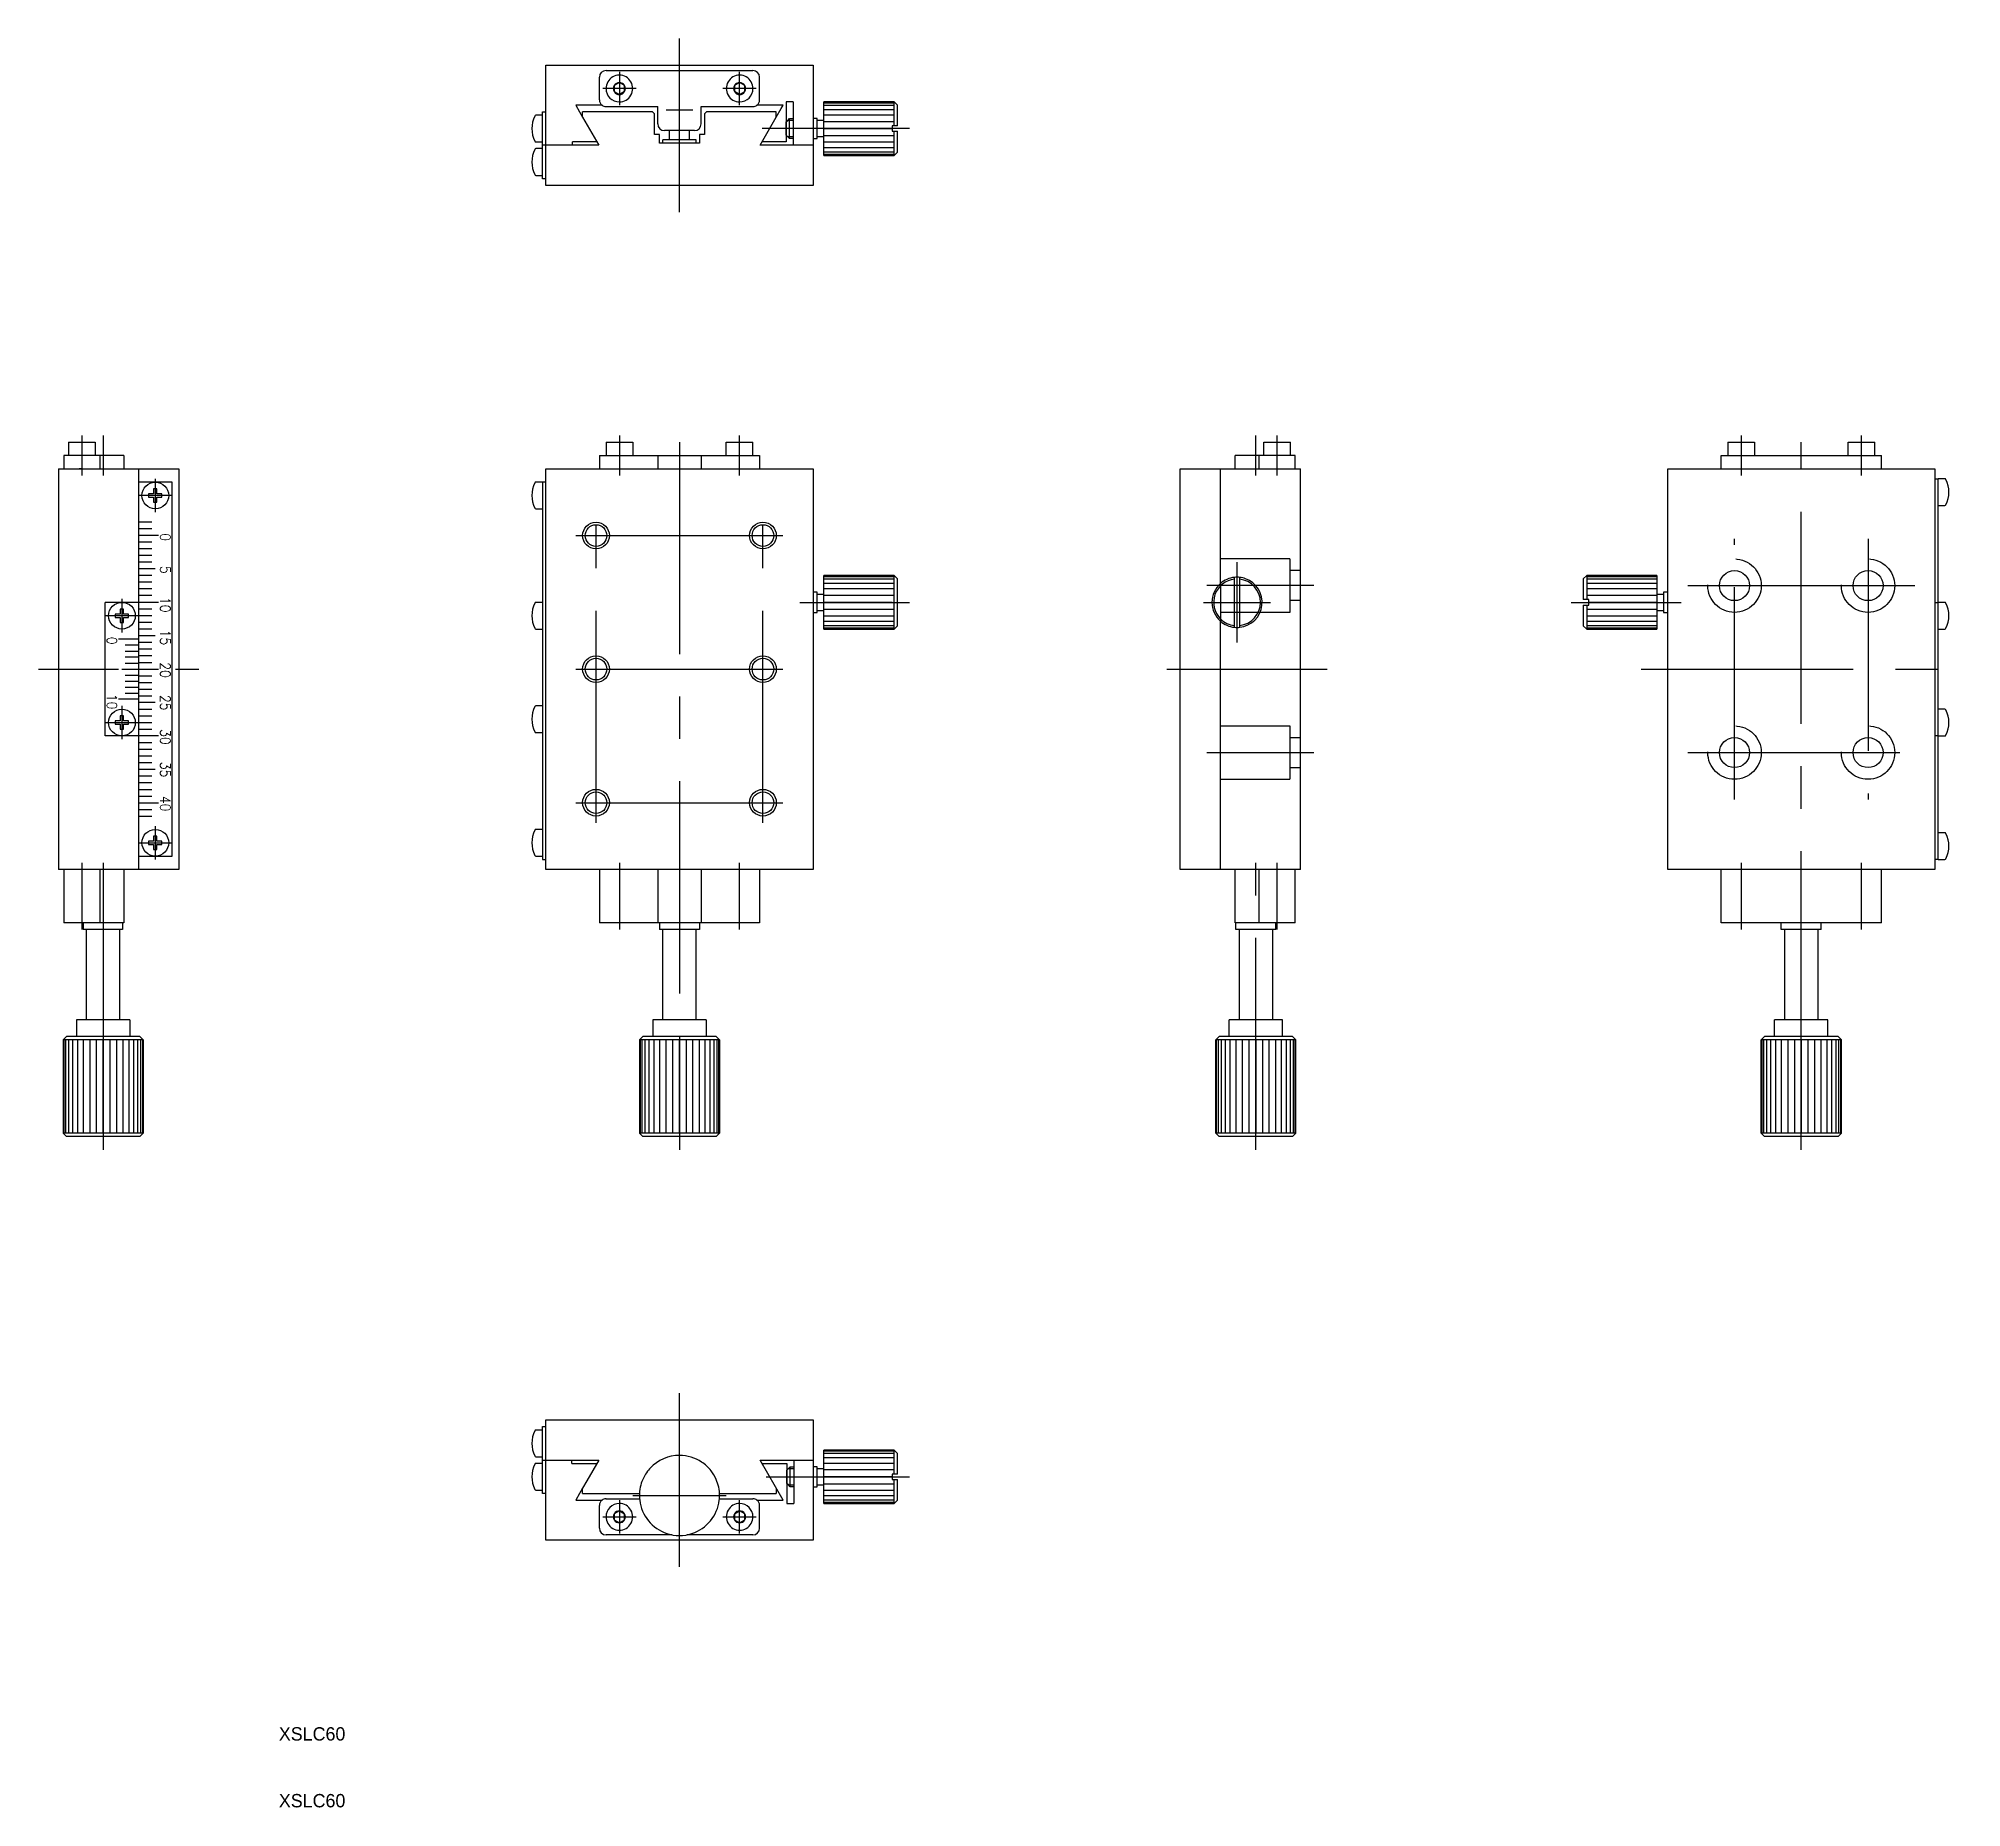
# Model space of a CAD drawing. Extents: x -26 to 262, y 10 to 275.
import ezdxf

# ---------------------------------------------------------------- set-up
doc = ezdxf.new("R2010")
doc.units = 0
doc.linetypes.add('CENTER', pattern=[50.8, 31.75, -6.35, 6.35, -6.35])
doc.linetypes.add('DASHED', pattern=[19.05, 12.7, -6.35])
doc.layers.get('0').update_dxf_attribs({"linetype": 'CONTINUOUS'})
doc.layers.add('CENTER', color=1, linetype='CENTER')
doc.styles.add('CONVERTER_2', font='txt.shx', dxfattribs={"width": 0.9})

# ---------------------------------------------------------------- blocks, each defined once
blk = doc.blocks.new('*U21')
at = {"color": 7, "linetype": 'CONTINUOUS', "style": 'CONVERTER_2', "width": 0.9}
blk.add_text('10', height=1.5, rotation=270, dxfattribs=at).set_placement((-15.75, 176.72))
blk = doc.blocks.new('*U22')
at = {"color": 7, "linetype": 'CONTINUOUS', "style": 'CONVERTER_2', "width": 0.9}
blk.add_text('0', height=1.5, rotation=270, dxfattribs=at).set_placement((-15.75, 185.27))
blk = doc.blocks.new('*U23')
at = {"color": 7, "linetype": 'CONTINUOUS', "style": 'CONVERTER_2', "width": 0.9}
blk.add_text('30', height=1.5, rotation=270, dxfattribs=at).set_placement((-7.75, 171.44))
blk = doc.blocks.new('*U24')
at = {"color": 7, "linetype": 'CONTINUOUS', "style": 'CONVERTER_2', "width": 0.9}
blk.add_text('10', height=1.5, rotation=270, dxfattribs=at).set_placement((-7.75, 191.22))
blk = doc.blocks.new('*U25')
at = {"color": 7, "linetype": 'CONTINUOUS', "style": 'CONVERTER_2', "width": 0.9}
blk.add_text('25', height=1.5, rotation=270, dxfattribs=at).set_placement((-7.75, 176.55))
blk = doc.blocks.new('*U26')
at = {"color": 7, "linetype": 'CONTINUOUS', "style": 'CONVERTER_2', "width": 0.9}
blk.add_text('20', height=1.5, rotation=270, dxfattribs=at).set_placement((-7.75, 181.44))
blk = doc.blocks.new('*U27')
at = {"color": 7, "linetype": 'CONTINUOUS', "style": 'CONVERTER_2', "width": 0.9}
blk.add_text('5', height=1.5, rotation=270, dxfattribs=at).set_placement((-7.75, 195.88))
blk = doc.blocks.new('*U28')
at = {"color": 7, "linetype": 'CONTINUOUS', "style": 'CONVERTER_2', "width": 0.9}
blk.add_text('35', height=1.5, rotation=270, dxfattribs=at).set_placement((-7.75, 166.55))
blk = doc.blocks.new('*U29')
at = {"color": 7, "linetype": 'CONTINUOUS', "style": 'CONVERTER_2', "width": 0.9}
blk.add_text('40', height=1.5, rotation=270, dxfattribs=at).set_placement((-7.75, 161.44))
blk = doc.blocks.new('*U30')
at = {"color": 7, "linetype": 'CONTINUOUS', "style": 'CONVERTER_2', "width": 0.9}
blk.add_text('15', height=1.5, rotation=270, dxfattribs=at).set_placement((-7.75, 186.33))
blk = doc.blocks.new('*U31')
at = {"color": 7, "linetype": 'CONTINUOUS', "style": 'CONVERTER_2', "width": 0.9}
blk.add_text('0', height=1.5, rotation=270, dxfattribs=at).set_placement((-7.75, 200.77))

msp = doc.modelspace()

# ---------------------------------------------------------------- linework, layer by layer
at = {"color": 7, "linetype": 'CONTINUOUS'}
for p, q in [((50, 270.86), (90, 270.86)), ((50, 252.86), (50, 270.86)), ((90, 270.86), (90, 258.86)), ((58, 265.66), (58, 269.06)), ((59, 270.06), (81, 270.06)), ((61, 268.26), (60.22, 267.81)), ((61.78, 267.81), (61, 268.26)), ((79, 268.26), (78.22, 267.81)), ((79.78, 267.81), (79, 268.26)), ((82, 265.66), (82, 269.06)), ((60.22, 267.81), (60.22, 266.91)), ((60.22, 266.91), (61, 266.46)), ((61.78, 266.91), (61, 266.46)), ((61.78, 266.91), (61.78, 267.81)), ((78.22, 267.81), (78.22, 266.91)), ((79, 266.46), (78.22, 266.91)), ((79, 266.46), (79.78, 266.91)), ((79.78, 266.91), (79.78, 267.81)), ((86, 265.36), (86, 259.36)), ((87, 265.36), (86, 265.36)), ((87, 265.36), (87, 259.36)), ((102.14, 265.36), (91.64, 265.36)), ((91.64, 262.58), (91.64, 265.36)), ((102.14, 261.76), (102.14, 265.36)), ((102.14, 265.36), (102.64, 264.86)), ((49.5, 263.36), (48.51, 263.36)), ((49.5, 259.36), (49.5, 263.86)), ((49.5, 263.86), (50, 263.86)), ((54.46, 264.86), (55.04, 263.86)), ((58.4, 264.86), (54.46, 264.86)), ((55.04, 263.86), (55.5, 263.06)), ((55.5, 263.06), (55.5, 263.86)), ((65.95, 263.86), (55.5, 263.86)), ((55.5, 263.06), (57.93, 258.86)), ((59, 264.66), (66.75, 264.66)), ((65.95, 263.86), (66.25, 263.56)), ((66.25, 260.46), (66.25, 263.56)), ((66.75, 262.06), (66.75, 264.66)), ((73.25, 262.06), (73.25, 264.66)), ((73.25, 264.66), (81, 264.66)), ((74.05, 263.86), (73.75, 263.56)), ((73.75, 263.56), (73.75, 260.46)), ((84.5, 263.86), (74.05, 263.86)), ((85.54, 264.86), (81.6, 264.86)), ((82.07, 258.86), (84.5, 263.06)), ((84.5, 263.06), (85.25, 264.36)), ((84.5, 263.06), (84.5, 263.86)), ((85.25, 264.36), (85.54, 264.86)), ((86, 263.36), (86, 261.36)), ((86, 262.36), (86.22, 262.58)), ((86, 260.36), (86, 262.36)), ((86.22, 262.58), (86.5, 262.86)), ((86.5, 259.86), (86.5, 262.86)), ((86.5, 262.86), (87, 262.86)), ((87, 263.86), (87, 260.86)), ((87, 262.86), (87, 262.58)), ((90.64, 262.86), (90, 262.86)), ((90.64, 259.86), (90.64, 262.86)), ((91.64, 262.58), (90.64, 262.58)), ((91.64, 261.36), (91.64, 262.58)), ((102.64, 261.76), (102.64, 264.86)), ((48.51, 259.36), (49.5, 259.36)), ((49.5, 258.86), (49.5, 259.36)), ((54, 258.86), (54, 259.36)), ((57.5, 259.36), (54, 259.36)), ((57.5, 259.6), (57.5, 259.36)), ((67, 260.46), (66.25, 260.46)), ((67, 259.16), (67, 260.46)), ((68.5, 259.66), (67.5, 259.66)), ((67.5, 259.16), (67.5, 259.66)), ((68.5, 261.06), (67.75, 261.06)), ((68.5, 259.66), (68.5, 261.06)), ((71.5, 261.06), (68.5, 261.06)), ((71.5, 259.66), (68.5, 259.66)), ((71.5, 259.66), (71.5, 261.06)), ((72.25, 261.06), (71.5, 261.06)), ((72.5, 259.66), (71.5, 259.66)), ((72.5, 259.16), (72.5, 259.66)), ((73.75, 260.46), (73, 260.46)), ((73, 260.46), (73, 259.16)), ((82.5, 259.36), (82.5, 259.6)), ((86, 259.36), (82.5, 259.36)), ((86, 261.36), (86, 259.86)), ((86.22, 260.13), (86, 260.36)), ((86.5, 259.86), (86.22, 260.13)), ((87, 259.86), (86.5, 259.86)), ((87, 261.36), (87, 260.13)), ((87, 260.13), (87, 259.86)), ((87, 259.86), (87, 259.36)), ((87, 259.36), (87, 258.86)), ((90, 259.86), (90.64, 259.86)), ((91.64, 260.13), (90.64, 260.13)), ((91.64, 260.13), (91.64, 261.36)), ((91.64, 257.5), (91.64, 260.13)), ((101.84, 261.76), (101.84, 261.36)), ((102.64, 261.76), (101.84, 261.76)), ((101.84, 261.36), (101.84, 260.96)), ((101.84, 260.96), (102.64, 260.96)), ((102.14, 257.36), (102.14, 260.96)), ((102.64, 257.86), (102.64, 260.96)), ((49.5, 258.36), (48.51, 258.36)), ((57.93, 258.86), (49.5, 258.86)), ((49.5, 253.86), (49.5, 258.86)), ((50, 256.86), (50, 258.36)), ((67.5, 259.16), (67, 259.16)), ((72.5, 259.16), (67.5, 259.16)), ((73, 259.16), (72.5, 259.16)), ((86, 258.86), (82.07, 258.86)), ((87, 258.86), (82.07, 258.86)), ((86, 258.86), (82.5, 258.86)), ((90, 258.86), (87, 258.86)), ((90, 258.86), (90, 252.86)), ((91.64, 257.36), (91.64, 257.5)), ((91.64, 257.36), (102.14, 257.36)), ((102.64, 257.86), (102.14, 257.36)), ((48.51, 254.36), (49.5, 254.36)), ((50, 253.86), (49.5, 253.86)), ((90, 252.86), (50, 252.86)), ((-21.5, 214.43), (-21.5, 212.43)), ((-21.5, 214.43), (-19.5, 214.43)), ((-19.5, 214.43), (-17.5, 214.43)), ((-17.5, 214.43), (-17.5, 212.43)), ((59, 214.43), (59, 212.43)), ((59, 214.43), (63, 214.43)), ((63, 214.43), (63, 212.43)), ((77, 214.43), (81, 214.43)), ((77, 212.43), (77, 214.43)), ((81, 212.43), (81, 214.43)), ((157.5, 214.43), (159.5, 214.43)), ((157.5, 212.43), (157.5, 214.43)), ((159.5, 214.43), (161.5, 214.43)), ((161.5, 212.43), (161.5, 214.43)), ((227, 214.43), (231, 214.43)), ((227, 214.43), (227, 212.43)), ((231, 214.43), (231, 212.43)), ((245, 214.43), (249, 214.43)), ((245, 212.43), (245, 214.43)), ((249, 212.43), (249, 214.43)), ((-23, 210.43), (-22.2, 210.43)), ((-23, 210.43), (-23, 150.43)), ((-23, 210.43), (-5, 210.43)), ((-22.2, 212.43), (-22.2, 210.43)), ((-19.5, 212.43), (-22.2, 212.43)), ((-22.2, 210.43), (-19.3, 210.43)), ((-20.3, 210.43), (-19.6, 210.43)), ((-19.6, 210.43), (-19.9, 210.43)), ((-13.2, 212.43), (-19.5, 212.43)), ((-19.5, 210.43), (-19.5, 210.43)), ((-19.5, 210.43), (-13.2, 210.43)), ((-16.8, 212.43), (-16.8, 210.43)), ((-13.2, 212.43), (-13.2, 210.43)), ((-13.2, 212.43), (-13.2, 210.43)), ((-11, 210.43), (-11, 197.93)), ((-5, 210.43), (-5, 150.43)), ((50, 208.43), (50, 210.43)), ((50, 210.43), (65, 210.43)), ((58, 212.43), (58, 210.43)), ((58, 212.43), (65, 212.43)), ((65, 212.43), (66.5, 212.43)), ((65, 210.43), (66.5, 210.43)), ((66.5, 212.43), (66.75, 212.43)), ((66.5, 210.43), (66.75, 210.43)), ((66.75, 212.43), (73.25, 212.43)), ((66.75, 212.43), (66.75, 210.43)), ((66.75, 210.43), (73.25, 210.43)), ((73.25, 212.43), (73.25, 210.43)), ((73.25, 212.43), (73.5, 212.43)), ((73.25, 210.43), (73.5, 210.43)), ((73.5, 212.43), (75, 212.43)), ((73.5, 210.43), (75, 210.43)), ((75, 212.43), (82, 212.43)), ((75, 210.43), (90, 210.43)), ((80, 210.43), (82, 210.43)), ((81, 212.43), (82, 212.43)), ((82, 212.43), (82, 210.43)), ((82, 210.43), (84, 210.43)), ((90, 210.43), (90, 150.43)), ((145, 150.43), (145, 210.43)), ((145, 210.43), (149, 210.43)), ((149, 210.43), (159.9, 210.43)), ((151, 193.24), (151, 210.43)), ((153.2, 210.43), (153.2, 212.43)), ((159.5, 212.43), (153.2, 212.43)), ((153.2, 210.43), (153.2, 212.43)), ((153.2, 210.43), (159.5, 210.43)), ((156.8, 210.43), (156.8, 212.43)), ((159.3, 210.43), (162.2, 210.43)), ((162.2, 212.43), (159.5, 212.43)), ((162.2, 210.43), (162.2, 212.43)), ((162.2, 210.43), (163, 210.43)), ((163, 150.43), (163, 210.43)), ((218, 150.43), (218, 210.43)), ((218, 210.43), (226, 210.43)), ((226, 210.43), (226, 212.43)), ((226, 212.43), (250, 212.43)), ((226, 210.43), (258, 210.43)), ((250, 210.43), (250, 212.43)), ((258, 210.43), (258, 190.43)), ((-6, 208.43), (-11, 208.43)), ((-8.75, 207.43), (-8.75, 206.68)), ((-8.25, 207.43), (-8.75, 207.43)), ((-8.25, 206.68), (-8.25, 207.43)), ((-6, 152.43), (-6, 208.43)), ((49.5, 208.43), (48.51, 208.43)), ((49.5, 208.43), (49.5, 151.93)), ((50, 208.43), (49.5, 208.43)), ((50, 150.43), (50, 208.43)), ((258, 208.93), (258.5, 208.93)), ((258.5, 190.43), (258.5, 208.93)), ((259.49, 208.93), (258.5, 208.93)), ((-9.5, 206.68), (-9.5, 206.18)), ((-8.75, 206.68), (-9.5, 206.68)), ((-9.5, 206.18), (-8.75, 206.18)), ((-8.75, 206.18), (-8.75, 205.43)), ((-8.75, 205.43), (-8.25, 205.43)), ((-7.5, 206.68), (-8.25, 206.68)), ((-8.25, 206.18), (-7.5, 206.18)), ((-8.25, 205.43), (-8.25, 206.18)), ((-7.5, 206.18), (-7.5, 206.68)), ((258.5, 204.93), (259.49, 204.93)), ((48.51, 204.43), (49.5, 204.43)), ((-11, 197.93), (-11, 187.93)), ((91.64, 194.29), (91.64, 194.43)), ((102.14, 194.43), (91.64, 194.43)), ((91.64, 191.65), (91.64, 194.29)), ((102.14, 186.43), (102.14, 194.43)), ((102.14, 194.43), (102.64, 193.93)), ((102.64, 186.93), (102.64, 193.93)), ((153.1, 186.69), (153.1, 194.17)), ((153.9, 186.69), (153.9, 194.17)), ((205.36, 193.93), (205.86, 194.43)), ((205.36, 193.93), (205.36, 190.83)), ((216.36, 194.43), (205.86, 194.43)), ((205.86, 194.43), (205.86, 190.83)), ((216.36, 194.43), (216.36, 194.29)), ((216.36, 194.29), (216.36, 191.65)), ((-16, 170.43), (-16, 190.43)), ((-11, 190.43), (-16, 190.43)), ((49.5, 190.43), (48.51, 190.43)), ((90.64, 191.93), (90, 191.93)), ((90.64, 188.93), (90.64, 191.93)), ((90.64, 191.65), (91.64, 191.65)), ((91.64, 190.43), (91.64, 191.65)), ((91.64, 189.2), (91.64, 190.43)), ((206.16, 190.83), (205.36, 190.83)), ((206.16, 190.43), (206.16, 190.83)), ((206.16, 190.03), (206.16, 190.43)), ((216.36, 191.65), (217.36, 191.65)), ((216.36, 191.65), (216.36, 190.43)), ((216.36, 190.43), (216.36, 189.2)), ((218, 191.93), (217.36, 191.93)), ((217.36, 191.93), (217.36, 188.93)), ((258, 190.43), (258, 150.43)), ((258, 190.43), (258.5, 190.43)), ((259.49, 190.43), (258.5, 190.43)), ((258.5, 151.93), (258.5, 190.43)), ((-13.75, 188.68), (-14.5, 188.68)), ((-14.5, 188.68), (-14.5, 188.18)), ((-14.5, 188.18), (-13.75, 188.18)), ((-13.25, 189.43), (-13.75, 189.43)), ((-13.75, 189.43), (-13.75, 188.68)), ((-13.75, 188.18), (-13.75, 187.43)), ((-13.75, 187.43), (-13.25, 187.43)), ((-13.25, 188.68), (-13.25, 189.43)), ((-12.5, 188.68), (-13.25, 188.68)), ((-13.25, 187.43), (-13.25, 188.18)), ((-13.25, 188.18), (-12.5, 188.18)), ((-12.5, 188.18), (-12.5, 188.68)), ((-11, 187.93), (-11, 173.93)), ((90, 188.93), (90.64, 188.93)), ((90.64, 189.2), (91.64, 189.2)), ((91.64, 186.43), (91.64, 189.2)), ((151, 171.93), (151, 187.62)), ((205.36, 190.03), (205.36, 186.93)), ((205.36, 190.03), (206.16, 190.03)), ((205.86, 190.03), (205.86, 186.43)), ((216.36, 189.2), (216.36, 186.43)), ((216.36, 189.2), (217.36, 189.2)), ((217.36, 188.93), (218, 188.93)), ((48.51, 186.43), (49.5, 186.43)), ((91.64, 186.43), (102.14, 186.43)), ((102.64, 186.93), (102.14, 186.43)), ((205.86, 186.43), (205.36, 186.93)), ((205.86, 186.43), (216.36, 186.43)), ((258.5, 186.43), (259.49, 186.43)), ((-13.75, 173.43), (-13.75, 172.68)), ((-13.25, 173.43), (-13.75, 173.43)), ((-13.25, 172.68), (-13.25, 173.43)), ((-11, 173.93), (-11, 161.93)), ((49.5, 174.93), (48.51, 174.93)), ((259.49, 174.43), (258.5, 174.43)), ((-11, 170.43), (-16, 170.43)), ((-13.75, 172.68), (-14.5, 172.68)), ((-14.5, 172.68), (-14.5, 172.18)), ((-14.5, 172.18), (-13.75, 172.18)), ((-13.75, 172.18), (-13.75, 171.43)), ((-13.75, 171.43), (-13.25, 171.43)), ((-12.5, 172.68), (-13.25, 172.68)), ((-13.25, 171.43), (-13.25, 172.18)), ((-13.25, 172.18), (-12.5, 172.18)), ((-12.5, 172.18), (-12.5, 172.68)), ((48.51, 170.93), (49.5, 170.93)), ((151, 163.93), (151, 171.93)), ((258, 170.43), (258, 150.43)), ((258.5, 170.43), (258, 170.43)), ((258.5, 170.43), (259.49, 170.43)), ((258.5, 151.93), (258.5, 170.43)), ((-11, 161.93), (-11, 150.43)), ((151, 150.43), (151, 163.93)), ((49.5, 156.43), (48.51, 156.43)), ((259.49, 155.93), (258.5, 155.93)), ((-8.75, 154.68), (-9.5, 154.68)), ((-9.5, 154.68), (-9.5, 154.18)), ((-9.5, 154.18), (-8.75, 154.18)), ((-8.75, 155.43), (-8.75, 154.68)), ((-8.25, 155.43), (-8.75, 155.43)), ((-8.75, 154.18), (-8.75, 153.43)), ((-8.75, 153.43), (-8.25, 153.43)), ((-8.25, 154.68), (-8.25, 155.43)), ((-7.5, 154.68), (-8.25, 154.68)), ((-8.25, 153.43), (-8.25, 154.18)), ((-8.25, 154.18), (-7.5, 154.18)), ((-7.5, 154.18), (-7.5, 154.68)), ((-22.2, 150.43), (-23, 150.43)), ((-13.2, 150.43), (-23, 150.43)), ((-12.4, 150.43), (-23, 150.43)), ((-22.2, 150.43), (-22.2, 142.43)), ((-16.8, 150.43), (-16.8, 142.43)), ((-13.2, 150.43), (-13.2, 148.43)), ((-13.2, 150.43), (-13.2, 142.43)), ((-5, 150.43), (-13, 150.43)), ((-11, 152.43), (-6, 152.43)), ((48.51, 152.43), (49.5, 152.43)), ((49.5, 151.93), (50, 151.93)), ((56, 150.43), (50, 150.43)), ((58, 150.43), (56, 150.43)), ((60, 150.43), (58, 150.43)), ((58, 150.43), (58, 142.43)), ((65, 150.43), (60, 150.43)), ((66, 150.43), (65, 150.43)), ((67, 150.43), (66, 150.43)), ((66.75, 150.43), (66.75, 142.43)), ((67.5, 150.43), (67, 150.43)), ((72.5, 150.43), (67.5, 150.43)), ((73, 150.43), (72.5, 150.43)), ((74, 150.43), (73, 150.43)), ((73.25, 150.43), (73.25, 142.43)), ((80, 150.43), (74, 150.43)), ((82, 150.43), (80, 150.43)), ((84, 150.43), (82, 150.43)), ((82, 150.43), (82, 142.43)), ((90, 150.43), (84, 150.43)), ((153.2, 150.43), (145, 150.43)), ((163, 150.43), (153.2, 150.43)), ((153.2, 142.43), (153.2, 150.43)), ((153.2, 148.43), (153.2, 150.43)), ((156.8, 142.43), (156.8, 150.43)), ((163, 150.43), (162.2, 150.43)), ((162.2, 142.43), (162.2, 150.43)), ((224, 150.43), (218, 150.43)), ((226, 150.43), (224, 150.43)), ((228, 150.43), (226, 150.43)), ((226, 142.43), (226, 150.43)), ((234, 150.43), (228, 150.43)), ((235, 150.43), (234, 150.43)), ((235.5, 150.43), (235, 150.43)), ((240.5, 150.43), (235.5, 150.43)), ((241, 150.43), (240.5, 150.43)), ((242, 150.43), (241, 150.43)), ((243, 150.43), (242, 150.43)), ((248, 150.43), (243, 150.43)), ((250, 150.43), (248, 150.43)), ((252, 150.43), (250, 150.43)), ((250, 142.43), (250, 150.43)), ((258, 150.43), (252, 150.43)), ((258.5, 151.93), (258, 151.93)), ((258.5, 151.93), (259.49, 151.93)), ((-16.8, 142.43), (-22.2, 142.43)), ((-19.3, 142.43), (-19.3, 141.43)), ((-13.4, 141.43), (-19.3, 141.43)), ((-18.8, 127.93), (-18.8, 141.43)), ((-13.2, 142.43), (-16.8, 142.43)), ((-13.8, 127.93), (-13.8, 141.43)), ((-13.4, 142.43), (-13.4, 141.43)), ((66, 142.43), (58, 142.43)), ((67, 142.43), (66, 142.43)), ((67.5, 142.43), (67, 142.43)), ((67, 142.43), (67, 141.43)), ((67.5, 141.43), (67, 141.43)), ((72.5, 142.43), (67.5, 142.43)), ((72.5, 141.43), (67.5, 141.43)), ((67.5, 127.93), (67.5, 141.43)), ((74, 142.43), (72.5, 142.43)), ((73, 141.43), (72.5, 141.43)), ((72.5, 127.93), (72.5, 141.43)), ((73, 142.43), (73, 141.43)), ((82, 142.43), (74, 142.43)), ((156.8, 142.43), (153.2, 142.43)), ((153.3, 141.43), (153.3, 142.43)), ((159.3, 141.43), (153.3, 141.43)), ((153.8, 141.43), (153.8, 127.93)), ((162.2, 142.43), (156.8, 142.43)), ((158.8, 141.43), (158.8, 127.93)), ((159.3, 141.43), (159.3, 142.43)), ((235.5, 142.43), (226, 142.43)), ((235, 141.43), (235, 142.43)), ((235.5, 141.43), (235, 141.43)), ((240.5, 142.43), (235.5, 142.43)), ((235.5, 141.43), (235.5, 127.93)), ((240.5, 141.43), (235.5, 141.43)), ((241, 142.43), (240.5, 142.43)), ((240.5, 141.43), (240.5, 127.93)), ((241, 141.43), (240.5, 141.43)), ((250, 142.43), (241, 142.43)), ((241, 141.43), (241, 142.43)), ((-12.3, 127.93), (-20.3, 127.93)), ((-20.3, 127.93), (-20.3, 125.43)), ((-18.8, 127.93), (-20.3, 127.93)), ((-13.8, 127.93), (-18.8, 127.93)), ((-12.3, 127.93), (-13.8, 127.93)), ((-12.3, 127.93), (-12.3, 125.43)), ((-12.3, 127.93), (-12.3, 125.43)), ((74, 127.93), (66, 127.93)), ((66, 127.93), (66, 125.43)), ((67.5, 127.93), (66, 127.93)), ((72.5, 127.93), (67.5, 127.93)), ((74, 127.93), (72.5, 127.93)), ((74, 127.93), (74, 125.43)), ((74, 127.93), (74, 125.43)), ((153.8, 127.93), (152.3, 127.93)), ((152.3, 125.43), (152.3, 127.93)), ((160.3, 127.93), (152.3, 127.93)), ((152.3, 125.43), (152.3, 127.93)), ((158.8, 127.93), (153.8, 127.93)), ((160.3, 127.93), (158.8, 127.93)), ((160.3, 125.43), (160.3, 127.93)), ((235.5, 127.93), (234, 127.93)), ((234, 125.43), (234, 127.93)), ((242, 127.93), (234, 127.93)), ((234, 125.43), (234, 127.93)), ((242, 125.43), (242, 127.93)), ((-22.3, 124.93), (-21.8, 125.43)), ((-22.3, 124.93), (-22.3, 110.93)), ((-22.21, 124.93), (-22.3, 124.93)), ((-21.94, 124.93), (-22.21, 124.93)), ((-21.5, 124.93), (-21.94, 124.93)), ((-10.8, 125.43), (-21.8, 125.43)), ((-20.9, 124.93), (-21.5, 124.93)), ((-20.16, 124.93), (-20.9, 124.93)), ((-12.3, 125.43), (-20.3, 125.43)), ((-19.3, 124.93), (-20.16, 124.93)), ((-18.32, 124.93), (-19.3, 124.93)), ((-17.34, 124.93), (-18.32, 124.93)), ((-16.3, 124.93), (-17.34, 124.93)), ((-10.3, 124.93), (-16.3, 124.93)), ((-10.8, 125.43), (-10.3, 124.93)), ((-10.3, 110.93), (-10.3, 124.93)), ((-10.3, 124.93), (-10.3, 110.93)), ((64, 124.93), (64.5, 125.43)), ((64, 124.93), (64, 110.93)), ((64.09, 124.93), (64, 124.93)), ((64.36, 124.93), (64.09, 124.93)), ((64.8, 124.93), (64.36, 124.93)), ((75.5, 125.43), (64.5, 125.43)), ((65.4, 124.93), (64.8, 124.93)), ((66.14, 124.93), (65.4, 124.93)), ((74, 125.43), (66, 125.43)), ((67, 124.93), (66.14, 124.93)), ((67.98, 124.93), (67, 124.93)), ((68.96, 124.93), (67.98, 124.93)), ((70, 124.93), (68.96, 124.93)), ((76, 124.93), (70, 124.93)), ((75.5, 125.43), (76, 124.93)), ((76, 110.93), (76, 124.93)), ((76, 124.93), (76, 110.93)), ((150.3, 124.93), (150.8, 125.43)), ((150.3, 110.93), (150.3, 124.93)), ((156.3, 124.93), (150.3, 124.93)), ((150.3, 124.93), (150.3, 110.93)), ((161.8, 125.43), (150.8, 125.43)), ((160.3, 125.43), (152.3, 125.43)), ((157.34, 124.93), (156.3, 124.93)), ((158.32, 124.93), (157.34, 124.93)), ((159.3, 124.93), (158.32, 124.93)), ((160.16, 124.93), (159.3, 124.93)), ((160.9, 124.93), (160.16, 124.93)), ((161.5, 124.93), (160.9, 124.93)), ((161.94, 124.93), (161.5, 124.93)), ((161.8, 125.43), (162.3, 124.93)), ((162.21, 124.93), (161.94, 124.93)), ((162.3, 124.93), (162.21, 124.93)), ((162.3, 110.93), (162.3, 124.93)), ((232, 124.93), (232.5, 125.43)), ((232, 110.93), (232, 124.93)), ((238, 124.93), (232, 124.93)), ((232, 124.93), (232, 110.93)), ((243.5, 125.43), (232.5, 125.43)), ((242, 125.43), (234, 125.43)), ((239.04, 124.93), (238, 124.93)), ((240.02, 124.93), (239.04, 124.93)), ((241, 124.93), (240.02, 124.93)), ((241.86, 124.93), (241, 124.93)), ((242.6, 124.93), (241.86, 124.93)), ((243.2, 124.93), (242.6, 124.93)), ((243.64, 124.93), (243.2, 124.93)), ((243.5, 125.43), (244, 124.93)), ((243.91, 124.93), (243.64, 124.93)), ((244, 124.93), (243.91, 124.93)), ((244, 110.93), (244, 124.93)), ((-22.21, 110.93), (-22.3, 110.93)), ((-21.8, 110.43), (-22.3, 110.93)), ((-21.94, 110.93), (-22.21, 110.93)), ((-21.5, 110.93), (-21.94, 110.93)), ((-18.5, 110.43), (-21.8, 110.43)), ((-20.9, 110.93), (-21.5, 110.93)), ((-20.16, 110.93), (-20.9, 110.93)), ((-19.3, 110.93), (-20.16, 110.93)), ((-18.32, 110.93), (-19.3, 110.93)), ((-18.3, 110.43), (-18.5, 110.43)), ((-17.34, 110.93), (-18.32, 110.93)), ((-14.3, 110.43), (-18.3, 110.43)), ((-16.3, 110.93), (-17.34, 110.93)), ((-10.3, 110.93), (-16.3, 110.93)), ((-10.8, 110.43), (-14.3, 110.43)), ((-10.8, 110.43), (-10.3, 110.93)), ((64.09, 110.93), (64, 110.93)), ((64.5, 110.43), (64, 110.93)), ((64.36, 110.93), (64.09, 110.93)), ((64.8, 110.93), (64.36, 110.93)), ((67.8, 110.43), (64.5, 110.43)), ((65.4, 110.93), (64.8, 110.93)), ((66.14, 110.93), (65.4, 110.93)), ((67, 110.93), (66.14, 110.93)), ((67.98, 110.93), (67, 110.93)), ((68, 110.43), (67.8, 110.43)), ((68.96, 110.93), (67.98, 110.93)), ((72, 110.43), (68, 110.43)), ((70, 110.93), (68.96, 110.93)), ((76, 110.93), (70, 110.93)), ((75.5, 110.43), (72, 110.43)), ((75.5, 110.43), (76, 110.93)), ((150.3, 110.93), (150.8, 110.43)), ((156.3, 110.93), (150.3, 110.93)), ((154.3, 110.43), (150.8, 110.43)), ((158.3, 110.43), (154.3, 110.43)), ((157.34, 110.93), (156.3, 110.93)), ((158.32, 110.93), (157.34, 110.93)), ((158.5, 110.43), (158.3, 110.43)), ((159.3, 110.93), (158.32, 110.93)), ((161.8, 110.43), (158.5, 110.43)), ((160.16, 110.93), (159.3, 110.93)), ((160.9, 110.93), (160.16, 110.93)), ((161.5, 110.93), (160.9, 110.93)), ((161.94, 110.93), (161.5, 110.93)), ((162.3, 110.93), (161.8, 110.43)), ((162.21, 110.93), (161.94, 110.93)), ((162.3, 110.93), (162.21, 110.93)), ((232, 110.93), (232.5, 110.43)), ((238, 110.93), (232, 110.93)), ((236, 110.43), (232.5, 110.43)), ((240, 110.43), (236, 110.43)), ((239.04, 110.93), (238, 110.93)), ((240.02, 110.93), (239.04, 110.93)), ((240.2, 110.43), (240, 110.43)), ((241, 110.93), (240.02, 110.93)), ((243.5, 110.43), (240.2, 110.43)), ((241.86, 110.93), (241, 110.93)), ((242.6, 110.93), (241.86, 110.93)), ((243.2, 110.93), (242.6, 110.93)), ((243.64, 110.93), (243.2, 110.93)), ((244, 110.93), (243.5, 110.43)), ((243.91, 110.93), (243.64, 110.93)), ((244, 110.93), (243.91, 110.93)), ((49.5, 66.5), (48.51, 66.5)), ((49.5, 62), (49.5, 67)), ((49.5, 67), (50, 67)), ((50, 68), (90, 68)), ((50, 64), (50, 68)), ((90, 68), (90, 62)), ((50, 62.5), (50, 64)), ((102.14, 63.5), (91.64, 63.5)), ((91.64, 63.36), (91.64, 63.5)), ((91.64, 60.73), (91.64, 63.36)), ((102.14, 63.5), (102.64, 63)), ((102.14, 59.9), (102.14, 63.5)), ((48.51, 62.5), (49.5, 62.5)), ((49.5, 61.5), (48.51, 61.5)), ((49.5, 62), (53.26, 62)), ((49.5, 57), (49.5, 62)), ((50, 50), (50, 62.5)), ((53.26, 62), (57.93, 62)), ((53.26, 62), (56.86, 62)), ((53.9, 61.5), (53.9, 62)), ((53.9, 61.5), (57.5, 61.5)), ((57.93, 62), (56.14, 58.9)), ((57.5, 61.5), (57.5, 61.26)), ((82.07, 62), (86.1, 62)), ((85.54, 56), (82.07, 62)), ((82.07, 62), (87.1, 62)), ((82.5, 62), (86.1, 62)), ((82.5, 61.26), (82.5, 61.5)), ((82.5, 61.5), (86.1, 61.5)), ((86.1, 61.5), (86.1, 55.5)), ((86.1, 60.5), (86.33, 60.73)), ((86.1, 58.5), (86.1, 60.5)), ((86.33, 60.73), (86.6, 61)), ((86.6, 61), (87.1, 61)), ((86.6, 58), (86.6, 61)), ((87.1, 62), (90, 62)), ((87.1, 62), (87.1, 55.5)), ((87.1, 61.5), (87.1, 61)), ((87.1, 61), (87.1, 60.73)), ((87.1, 60.73), (87.1, 59.5)), ((90, 62), (90, 50)), ((90, 61.5), (90, 61)), ((90.64, 61), (90, 61)), ((90.64, 58), (90.64, 61)), ((90.64, 60.73), (91.64, 60.73)), ((91.64, 59.5), (91.64, 60.73)), ((102.64, 59.9), (102.64, 63)), ((55.5, 57.8), (55.04, 57)), ((56.14, 58.9), (55.5, 57.8)), ((55.5, 57), (55.5, 57.8)), ((84.5, 57.8), (84.5, 57)), ((86.1, 59.5), (86.1, 57.5)), ((86.33, 58.28), (86.1, 58.5)), ((86.6, 58), (86.33, 58.28)), ((87.1, 58), (86.6, 58)), ((87.1, 60), (87.1, 57)), ((87.1, 58.28), (87.1, 58)), ((90, 58), (90.64, 58)), ((90.64, 58.28), (91.64, 58.28)), ((91.64, 58.28), (91.64, 59.5)), ((91.64, 55.5), (91.64, 58.28)), ((102.64, 59.9), (101.84, 59.9)), ((101.84, 59.9), (101.84, 59.5)), ((101.84, 59.5), (101.84, 59.1)), ((101.84, 59.1), (102.64, 59.1)), ((102.14, 55.5), (102.14, 59.1)), ((102.64, 56), (102.64, 59.1)), ((48.51, 57.5), (49.5, 57.5)), ((50, 57), (49.5, 57)), ((55.04, 57), (54.46, 56)), ((54.46, 56), (58.4, 56)), ((55.5, 57), (64, 57)), ((58, 51.8), (58, 55.2)), ((58.96, 56.2), (64.02, 56.2)), ((75.96, 56.2), (81, 56.2)), ((76, 57), (84.5, 57)), ((81.6, 56), (85.54, 56)), ((82, 51.8), (82, 55.2)), ((86.1, 55.5), (87.1, 55.5)), ((91.64, 55.5), (102.14, 55.5)), ((102.64, 56), (102.14, 55.5)), ((61, 54.4), (60.22, 53.95)), ((60.22, 53.95), (60.22, 53.05)), ((60.22, 53.05), (61, 52.6)), ((61, 54.4), (61.78, 53.95)), ((61, 52.6), (61.78, 53.05)), ((61.78, 53.05), (61.78, 53.95)), ((78.22, 53.95), (79, 54.4)), ((78.22, 53.95), (78.22, 53.05)), ((78.22, 53.05), (79, 52.6)), ((79.78, 53.95), (79, 54.4)), ((79, 52.6), (79.78, 53.05)), ((79.78, 53.05), (79.78, 53.95)), ((61, 50), (50, 50)), ((68.91, 50.8), (59, 50.8)), ((90, 50), (61, 50)), ((81, 50.8), (71.09, 50.8))]:
    msp.add_line(p, q, dxfattribs=at)
at = {"color": 3, "linetype": 'CONTINUOUS'}
for p, q in [((91.64, 265.22), (102.14, 265.22)), ((87, 262.58), (86.22, 262.58)), ((102.14, 264.82), (91.64, 264.82)), ((102.14, 264.19), (91.64, 264.19)), ((102.14, 263.36), (91.64, 263.36)), ((102.14, 262.4), (91.64, 262.4)), ((87, 260.13), (86.22, 260.13)), ((91.64, 261.36), (101.84, 261.36)), ((91.64, 260.32), (102.14, 260.32)), ((91.64, 259.36), (102.14, 259.36)), ((91.64, 258.53), (102.14, 258.53)), ((91.64, 257.9), (102.14, 257.9)), ((102.14, 257.5), (91.64, 257.5)), ((-9, 202.43), (-11, 202.43)), ((-9, 201.43), (-11, 201.43)), ((-8, 200.43), (-11, 200.43)), ((-9, 199.43), (-11, 199.43)), ((-9, 198.43), (-11, 198.43)), ((-9, 197.43), (-11, 197.43)), ((-9, 196.43), (-11, 196.43)), ((-8.5, 195.43), (-11, 195.43)), ((-9, 194.43), (-11, 194.43)), ((-9, 193.43), (-11, 193.43)), ((91.64, 194.29), (102.14, 194.29)), ((102.14, 193.89), (91.64, 193.89)), ((102.14, 193.26), (91.64, 193.26)), ((205.86, 194.29), (216.36, 194.29)), ((216.36, 193.89), (205.86, 193.89)), ((216.36, 193.26), (205.86, 193.26)), ((-9, 192.43), (-11, 192.43)), ((-9, 191.43), (-11, 191.43)), ((-8, 190.43), (-11, 190.43)), ((102.14, 192.43), (91.64, 192.43)), ((102.14, 191.47), (91.64, 191.47)), ((101.84, 190.43), (91.64, 190.43)), ((216.36, 192.43), (205.86, 192.43)), ((216.36, 191.47), (205.86, 191.47)), ((216.36, 190.43), (206.16, 190.43)), ((-9, 189.43), (-11, 189.43)), ((-9, 188.43), (-11, 188.43)), ((-9, 187.43), (-11, 187.43)), ((91.64, 189.39), (102.14, 189.39)), ((91.64, 188.43), (102.14, 188.43)), ((91.64, 187.6), (102.14, 187.6)), ((205.86, 189.39), (216.36, 189.39)), ((205.86, 188.43), (216.36, 188.43)), ((205.86, 187.6), (216.36, 187.6)), ((-11, 184.93), (-14, 184.93)), ((-9, 186.43), (-11, 186.43)), ((-8.5, 185.43), (-11, 185.43)), ((-9, 184.43), (-11, 184.43)), ((91.64, 186.97), (102.14, 186.97)), ((102.14, 186.57), (91.64, 186.57)), ((205.86, 186.97), (216.36, 186.97)), ((216.36, 186.57), (205.86, 186.57)), ((-11, 184.03), (-13, 184.03)), ((-13, 183.13), (-11, 183.13)), ((-11, 182.23), (-13, 182.23)), ((-9, 183.43), (-11, 183.43)), ((-9, 182.43), (-11, 182.43)), ((-13.5, 180.43), (-11, 180.43)), ((-13, 181.33), (-11, 181.33)), ((-13, 179.53), (-11, 179.53)), ((-13, 178.63), (-11, 178.63)), ((-11, 181.43), (-9, 181.43)), ((-11, 180.43), (-8, 180.43)), ((-11, 179.43), (-9, 179.43)), ((-11, 175.93), (-14, 175.93)), ((-13, 177.73), (-11, 177.73)), ((-13, 176.83), (-11, 176.83)), ((-11, 178.43), (-9, 178.43)), ((-11, 177.43), (-9, 177.43)), ((-11, 176.43), (-9, 176.43)), ((-8.5, 175.43), (-11, 175.43)), ((-11, 174.43), (-9, 174.43)), ((-11, 173.43), (-9, 173.43)), ((-11, 172.43), (-9, 172.43)), ((-11, 171.43), (-9, 171.43)), ((-8, 170.43), (-11, 170.43)), ((-11, 169.43), (-9, 169.43)), ((-11, 168.43), (-9, 168.43)), ((-11, 167.43), (-9, 167.43)), ((-11, 166.43), (-9, 166.43)), ((-11, 165.43), (-8.5, 165.43)), ((-11, 164.43), (-9, 164.43)), ((-11, 163.43), (-9, 163.43)), ((-11, 162.43), (-9, 162.43)), ((-11, 161.43), (-9, 161.43)), ((-11, 160.43), (-8, 160.43)), ((-11, 159.43), (-9, 159.43)), ((-11, 158.43), (-9, 158.43)), ((-22.21, 124.93), (-22.21, 110.93)), ((-21.94, 124.93), (-21.94, 110.93)), ((-21.5, 124.93), (-21.5, 110.93)), ((-20.9, 124.93), (-20.9, 110.93)), ((-20.16, 124.93), (-20.16, 110.93)), ((-19.3, 124.93), (-19.3, 110.93)), ((-18.32, 124.93), (-18.32, 110.93)), ((-17.34, 124.93), (-17.34, 110.93)), ((-16.3, 110.93), (-16.3, 124.93)), ((-15.26, 110.93), (-15.26, 124.93)), ((-14.28, 110.93), (-14.28, 124.93)), ((-13.3, 110.93), (-13.3, 124.93)), ((-12.44, 110.93), (-12.44, 124.93)), ((-11.7, 110.93), (-11.7, 124.93)), ((-11.1, 110.93), (-11.1, 124.93)), ((-10.66, 110.93), (-10.66, 124.93)), ((-10.39, 110.93), (-10.39, 124.93)), ((64.09, 124.93), (64.09, 110.93)), ((64.36, 124.93), (64.36, 110.93)), ((64.8, 124.93), (64.8, 110.93)), ((65.4, 124.93), (65.4, 110.93)), ((66.14, 124.93), (66.14, 110.93)), ((67, 124.93), (67, 110.93)), ((67.98, 124.93), (67.98, 110.93)), ((68.96, 124.93), (68.96, 110.93)), ((70, 110.93), (70, 124.93)), ((71.04, 110.93), (71.04, 124.93)), ((72.02, 110.93), (72.02, 124.93)), ((73, 110.93), (73, 124.93)), ((73.86, 110.93), (73.86, 124.93)), ((74.6, 110.93), (74.6, 124.93)), ((75.2, 110.93), (75.2, 124.93)), ((75.64, 110.93), (75.64, 124.93)), ((75.91, 110.93), (75.91, 124.93)), ((150.39, 124.93), (150.39, 110.93)), ((150.66, 124.93), (150.66, 110.93)), ((151.1, 124.93), (151.1, 110.93)), ((151.7, 124.93), (151.7, 110.93)), ((152.44, 124.93), (152.44, 110.93)), ((153.3, 124.93), (153.3, 110.93)), ((154.28, 124.93), (154.28, 110.93)), ((155.26, 124.93), (155.26, 110.93)), ((156.3, 124.93), (156.3, 110.93)), ((157.34, 110.93), (157.34, 124.93)), ((158.32, 110.93), (158.32, 124.93)), ((159.3, 110.93), (159.3, 124.93)), ((160.16, 110.93), (160.16, 124.93)), ((160.9, 110.93), (160.9, 124.93)), ((161.5, 110.93), (161.5, 124.93)), ((161.94, 110.93), (161.94, 124.93)), ((162.21, 110.93), (162.21, 124.93)), ((232.09, 124.93), (232.09, 110.93)), ((232.36, 124.93), (232.36, 110.93)), ((232.8, 124.93), (232.8, 110.93)), ((233.4, 124.93), (233.4, 110.93)), ((234.14, 124.93), (234.14, 110.93)), ((235, 124.93), (235, 110.93)), ((235.98, 124.93), (235.98, 110.93)), ((236.96, 124.93), (236.96, 110.93)), ((238, 124.93), (238, 110.93)), ((239.04, 110.93), (239.04, 124.93)), ((240.02, 110.93), (240.02, 124.93)), ((241, 110.93), (241, 124.93)), ((241.86, 110.93), (241.86, 124.93)), ((242.6, 110.93), (242.6, 124.93)), ((243.2, 110.93), (243.2, 124.93)), ((243.64, 110.93), (243.64, 124.93)), ((243.91, 110.93), (243.91, 124.93)), ((91.64, 63.36), (102.14, 63.36)), ((86.33, 60.73), (87.1, 60.73)), ((102.14, 62.96), (91.64, 62.96)), ((102.14, 62.33), (91.64, 62.33)), ((102.14, 61.5), (91.64, 61.5)), ((102.14, 60.54), (91.64, 60.54)), ((86.33, 58.28), (87.1, 58.28)), ((101.84, 59.5), (91.64, 59.5)), ((91.64, 58.46), (102.14, 58.46)), ((91.64, 57.5), (102.14, 57.5)), ((91.64, 56.67), (102.14, 56.67)), ((91.64, 56.04), (102.14, 56.04)), ((102.14, 55.64), (91.64, 55.64))]:
    msp.add_line(p, q, dxfattribs=at)
at = {"color": 3, "linetype": 'DASHED'}
for p, q in [((161.4, 196.93), (151, 196.93)), ((161.4, 196.93), (161.4, 188.93)), ((151, 193.24), (151, 187.62)), ((163, 195.18), (161.4, 195.18)), ((163, 190.68), (161.4, 190.68)), ((161.4, 188.93), (151, 188.93)), ((151, 171.93), (161.4, 171.93)), ((161.4, 171.93), (161.4, 163.93)), ((161.4, 170.18), (163, 170.18)), ((161.4, 165.68), (163, 165.68)), ((151, 163.93), (161.4, 163.93))]:
    msp.add_line(p, q, dxfattribs=at)
at = {"color": 7, "linetype": 'CONTINUOUS'}
for centre, radius in [((-8.5, 206.43), 2), ((57.5, 200.43), 1.62), ((82.5, 200.43), 1.62), ((228, 192.93), 2.25), ((248, 192.93), 2.25), ((-13.5, 188.43), 2), ((57.5, 180.43), 1.62), ((82.5, 180.43), 1.62), ((-13.5, 172.43), 2), ((228, 167.93), 2.25), ((248, 167.93), 2.25), ((57.5, 160.43), 1.62), ((82.5, 160.43), 1.62), ((-8.5, 154.43), 2)]:
    msp.add_circle(centre, radius, dxfattribs=at)
at = {"color": 3, "linetype": 'CONTINUOUS'}
for centre in [(57.5, 200.43), (82.5, 200.43), (57.5, 180.43), (82.5, 180.43), (57.5, 160.43), (82.5, 160.43)]:
    msp.add_circle(centre, 2, dxfattribs=at)
at = {"color": 3, "linetype": 'DASHED'}
for centre in [(228, 192.93), (248, 192.93), (228, 167.93), (248, 167.93)]:
    msp.add_circle(centre, 4, dxfattribs=at)
at = {"color": 7, "linetype": 'CONTINUOUS'}
for centre, radius, start, end in [((59, 269.06), 1, 90, 180), ((61, 267.36), 2, 150, 180), ((61, 267.36), 2, 90, 150), ((61, 267.36), 0.9, 90, 150), ((61, 267.36), 2, 30, 90), ((61, 267.36), 0.9, 30, 90), ((61, 267.36), 2, 330, 30), ((79, 267.36), 2, 150, 210), ((79, 267.36), 2, 90, 150), ((79, 267.36), 0.9, 90, 150), ((79, 267.36), 2, 30, 90), ((79, 267.36), 0.9, 30, 90), ((79, 267.36), 2, 0, 30), ((81, 269.06), 1, 360, 90), ((59, 265.66), 1, 180, 233.1301), ((61, 267.36), 2, 180, 270), ((61, 267.36), 0.9, 150, 210), ((61, 267.36), 0.9, 210, 270), ((61, 267.36), 0.9, 270, 330), ((61, 267.36), 2, 270, 330), ((61, 267.36), 0.9, 330, 30), ((79, 267.36), 2, 210, 270), ((79, 267.36), 0.9, 150, 210), ((79, 267.36), 0.9, 210, 270), ((79, 267.36), 2, 270, 0), ((79, 267.36), 0.9, 270, 330), ((79, 267.36), 0.9, 0, 30), ((79, 267.36), 0.9, 330, 0), ((81, 265.66), 1, 306.8699, 360), ((52.25, 261.36), 4.35, 154.3284, 205.6716), ((48.51, 263.16), 0.2, 90, 154.3284), ((59, 265.66), 1, 233.1301, 270), ((81, 265.66), 1, 270, 306.8699), ((48.51, 259.56), 0.2, 205.6716, 270), ((67.75, 262.06), 1, 180, 270), ((72.25, 262.06), 1, 270, 0), ((52.25, 256.36), 4.35, 154.3284, 205.6716), ((48.51, 258.16), 0.2, 90, 154.3284), ((48.51, 254.56), 0.2, 205.6716, 270), ((52.25, 206.43), 4.35, 154.3284, 205.6716), ((48.51, 208.23), 0.2, 90, 154.3284), ((259.49, 208.73), 0.2, 25.6716, 90), ((255.75, 206.93), 4.35, 334.3284, 25.6716), ((48.51, 204.63), 0.2, 205.6716, 270), ((259.49, 205.13), 0.2, 270, 334.3284), ((153.5, 190.43), 3.76, 131.6518, 228.3482), ((153.5, 190.43), 3.5, 96.5624, 225), ((153.5, 190.43), 3.76, 96.1042, 131.6518), ((153.5, 190.43), 3.76, 83.8958, 96.1042), ((153.5, 190.43), 3.76, 70.1725, 83.8958), ((153.5, 190.43), 3.76, 276.1042, 70.1725), ((153.5, 190.43), 3.5, 276.5624, 83.4376), ((52.25, 188.43), 4.35, 154.3284, 205.6716), ((48.51, 190.23), 0.2, 90, 154.3284), ((259.49, 190.23), 0.2, 25.6716, 90), ((255.75, 188.43), 4.35, 334.3284, 25.6716), ((153.5, 190.43), 3.76, 228.3482, 263.8958), ((153.5, 190.43), 3.5, 225, 263.4376), ((48.51, 186.63), 0.2, 205.6716, 270), ((153.5, 190.43), 3.76, 263.8958, 276.1042), ((259.49, 186.63), 0.2, 270, 334.3284), ((52.25, 172.93), 4.35, 154.3284, 205.6716), ((48.51, 174.73), 0.2, 90, 154.3284), ((259.49, 174.23), 0.2, 25.6716, 90), ((255.75, 172.43), 4.35, 334.3284, 25.6716), ((48.51, 171.13), 0.2, 205.6716, 270), ((259.49, 170.63), 0.2, 270, 334.3284), ((52.25, 154.43), 4.35, 154.3284, 205.6716), ((48.51, 156.23), 0.2, 90, 154.3284), ((259.49, 155.73), 0.2, 25.6716, 90), ((255.75, 153.93), 4.35, 334.3284, 25.6716), ((48.51, 152.63), 0.2, 205.6716, 270), ((259.49, 152.13), 0.2, 270, 334.3284), ((52.25, 64.5), 4.35, 154.3284, 205.6716), ((48.51, 66.3), 0.2, 90, 154.3284), ((52.25, 59.5), 4.35, 154.3284, 205.6716), ((48.51, 62.7), 0.2, 205.6716, 270), ((48.51, 61.3), 0.2, 90, 154.3284), ((70, 56.7), 6, 138.1897, 147.769), ((70, 56.7), 6, 136.8953, 138.1897), ((70, 56.7), 6, 90, 136.8953), ((70, 56.7), 6, 56.4427, 90), ((70, 56.7), 6, 38.0731, 56.4427), ((48.51, 57.7), 0.2, 205.6716, 270), ((70, 56.7), 6, 156.4435, 180), ((70, 56.7), 6, 147.769, 156.4435), ((70, 56.7), 6, 23.5565, 38.0731), ((70, 56.7), 6, 0, 23.5565), ((59, 55.2), 1, 126.8699, 180), ((59, 55.2), 1, 90, 126.8699), ((61, 53.5), 2, 90, 180), ((61, 53.5), 2, 30, 90), ((70, 56.7), 6, 180, 181.9102), ((70, 56.7), 6, 181.9102, 186.6998), ((70, 56.7), 6, 186.6998, 251.8051), ((70, 56.7), 6, 288.1949, 353.3002), ((70, 56.7), 6, 353.3002, 0), ((79, 53.5), 2, 90, 150), ((79, 53.5), 2, 0, 90), ((81, 55.2), 1, 53.1301, 90), ((81, 55.2), 1, 0, 53.1301), ((61, 53.5), 2, 180, 210), ((61, 53.5), 2, 210, 270), ((61, 53.5), 0.9, 150, 210), ((61, 53.5), 0.9, 90, 150), ((61, 53.5), 0.9, 210, 270), ((61, 53.5), 0.9, 30, 90), ((61, 53.5), 0.9, 270, 330), ((61, 53.5), 2, 270, 330), ((61, 53.5), 0.9, 330, 30), ((61, 53.5), 2, 330, 30), ((79, 53.5), 2, 150, 210), ((79, 53.5), 2, 210, 270), ((79, 53.5), 0.9, 150, 210), ((79, 53.5), 0.9, 90, 150), ((79, 53.5), 0.9, 210, 270), ((79, 53.5), 0.9, 30, 90), ((79, 53.5), 0.9, 270, 330), ((79, 53.5), 2, 270, 330), ((79, 53.5), 0.9, 330, 30), ((79, 53.5), 2, 330, 0), ((59, 51.8), 1, 180, 270), ((70, 56.7), 6, 251.8051, 288.1949), ((81, 51.8), 1, 270, 0)]:
    msp.add_arc(centre, radius, start, end, dxfattribs=at)
at = {"layer": 'CENTER', "color": 1, "linetype": 'CENTER'}
for p, q in [((70, 248.86), (70, 274.86)), ((61, 269.86), (61, 264.86)), ((79, 264.86), (79, 269.86)), ((79, 264.86), (79, 269.86)), ((63.5, 267.36), (58.5, 267.36)), ((81.5, 267.36), (76.5, 267.36)), ((81.5, 267.36), (76.5, 267.36)), ((81.5, 267.36), (76.5, 267.36)), ((81.5, 267.36), (76.5, 267.36)), ((81.5, 267.36), (76.5, 267.36)), ((81.5, 267.36), (76.5, 267.36)), ((81.5, 267.36), (76.5, 267.36)), ((68, 264.16), (72, 264.16)), ((104.47, 261.36), (82.36, 261.36)), ((-19.5, 215.43), (-19.5, 209.43)), ((-16.3, 215.43), (-16.3, 209.43)), ((61, 215.43), (61, 209.43)), ((70, 214.43), (70, 121.43)), ((79, 209.43), (79, 215.43)), ((156.3, 209.43), (156.3, 215.43)), ((159.5, 209.43), (159.5, 215.43)), ((229, 215.43), (229, 209.43)), ((238, 121.43), (238, 214.43)), ((247, 209.43), (247, 215.43)), ((-8.5, 208.93), (-8.5, 203.93)), ((-6, 206.43), (-11, 206.43)), ((57.5, 157.43), (57.5, 203.43)), ((82.5, 157.43), (82.5, 203.43)), ((54.5, 200.43), (85.5, 200.43)), ((228, 160.93), (228, 199.93)), ((248, 199.93), (248, 160.93)), ((153.5, 184.43), (153.5, 196.43)), ((-13.5, 190.93), (-13.5, 189.68)), ((88, 190.43), (104.47, 190.43)), ((148.5, 190.43), (158.5, 190.43)), ((165, 192.93), (149, 192.93)), ((203.53, 190.43), (220, 190.43)), ((221, 192.93), (232, 192.93)), ((232, 192.93), (255, 192.93)), ((-11, 188.43), (-16, 188.43)), ((-11, 188.43), (-16, 188.43)), ((-13.5, 189.68), (-13.5, 185.93)), ((-26, 180.43), (-14, 180.43)), ((-5.5, 180.43), (-2, 180.43)), ((54.5, 180.43), (85.5, 180.43)), ((143, 180.43), (167, 180.43)), ((214, 180.43), (262, 180.43)), ((-13.5, 174.93), (-13.5, 171.18)), ((-16, 172.43), (-11, 172.43)), ((-13.5, 171.18), (-13.5, 169.93)), ((149, 167.93), (165, 167.93)), ((221, 167.93), (255, 167.93)), ((54.5, 160.43), (85.5, 160.43)), ((-8.5, 156.93), (-8.5, 151.93)), ((-11, 154.43), (-6, 154.43)), ((-19.5, 151.43), (-19.5, 141.43)), ((-16.3, 151.43), (-16.3, 108.43)), ((61, 151.43), (61, 141.43)), ((79, 141.43), (79, 151.43)), ((156.3, 108.43), (156.3, 151.43)), ((159.5, 141.43), (159.5, 151.43)), ((229, 151.43), (229, 141.43)), ((247, 141.43), (247, 151.43)), ((-16.3, 124.93), (-16.3, 110.93)), ((70, 124.93), (70, 110.93)), ((156.3, 110.93), (156.3, 124.93)), ((238, 110.93), (238, 124.93)), ((70, 110.93), (70, 108.43)), ((238, 108.43), (238, 110.93)), ((70, 46), (70, 72)), ((83, 59.5), (104.47, 59.5)), ((61, 56), (61, 51)), ((63, 56.7), (77, 56.7)), ((79, 51), (79, 56)), ((58.5, 53.5), (63.5, 53.5)), ((76.5, 53.5), (81.5, 53.5))]:
    msp.add_line(p, q, dxfattribs=at)

# ---------------------------------------------------------------- block references
at = {"color": 7, "linetype": 'CONTINUOUS'}
for name in ['*U31', '*U27', '*U24', '*U22', '*U30', '*U26', '*U21', '*U25', '*U23', '*U28', '*U29']:
    msp.add_blockref(name, (0, 0), dxfattribs=at)

# ---------------------------------------------------------------- texts
for p in [(10, 20), (10, 10)]:
    msp.add_text('XSLC60', height=2, dxfattribs=at).set_placement(p)

doc.saveas('drawing.dxf')
